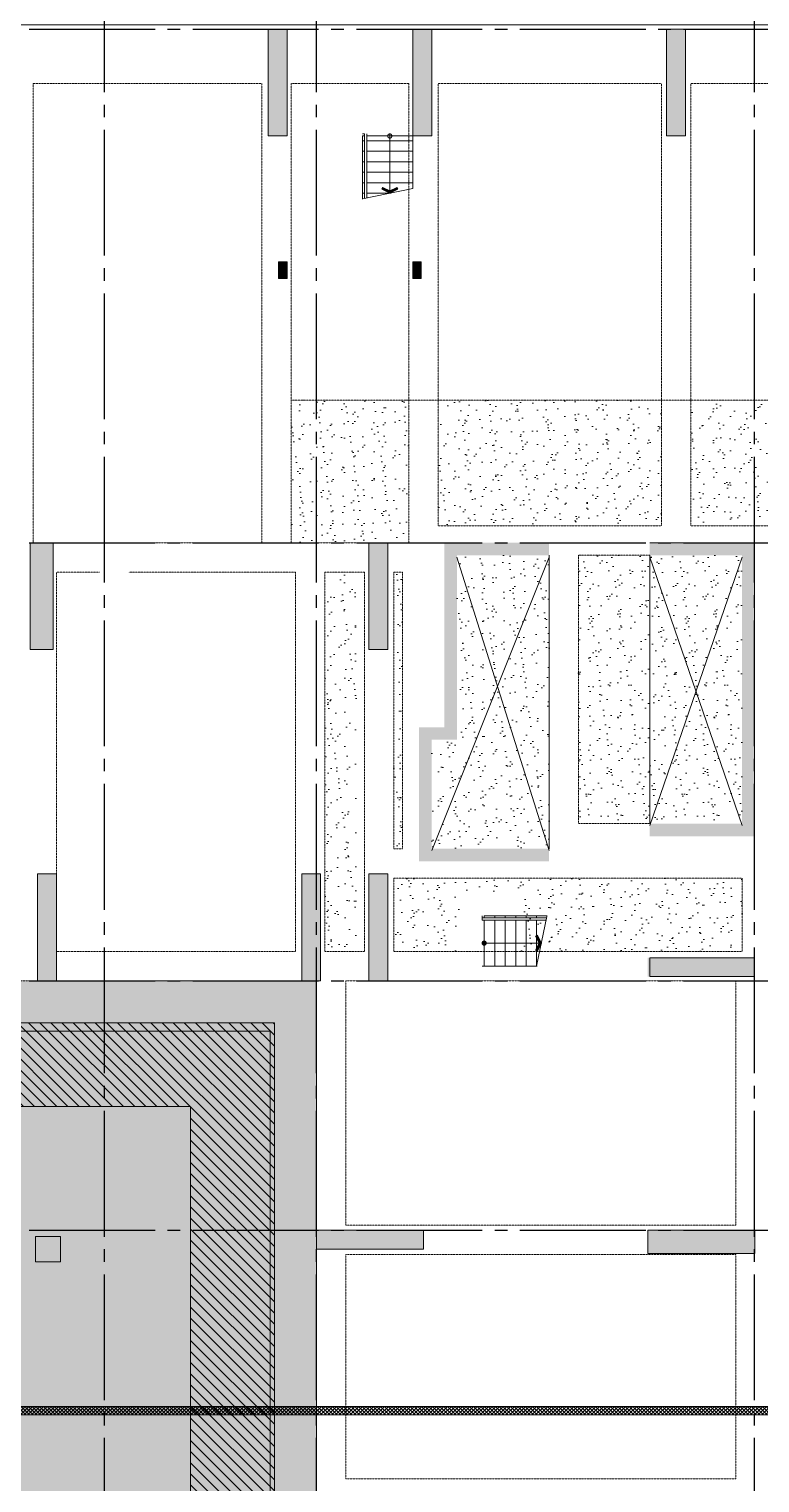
# Model space of a CAD drawing. Header units: millimetres. Extents: x 3014920 to 3563667, y -1638653 to -1356471.
# Drawn here: x 3353697 to 3371124, y -1458560 to -1423885 of the extents above; entities that cross this region are included whole.
import ezdxf
from ezdxf.enums import TextEntityAlignment as Align
from ezdxf.xclip import XClip

# ---------------------------------------------------------------- set-up
doc = ezdxf.new("R2010")
doc.units = ezdxf.units.MM
doc.header["$MEASUREMENT"] = 0
doc.header["$XCLIPFRAME"] = 0
for name, pattern in [('CHG_XX_Damsan_Ham 2$0$CHG_XX_Damsan_Ham 2$0$HIDDEN', [0.375, 0.25, -0.125]), ('CHG_XX_Damsan_Ham 2$0$MB Ham 2$0$Hidden21', [3, 2, -1]), ('CHG_XX_Luoi truc$0$MB_Luoi truc$0$Center101', [13, 10, -1, 1, -1])]:
    doc.linetypes.add(name, pattern=pattern)
doc.layers.get('0').update_dxf_attribs({"lineweight": 9})
doc.layers.get('Defpoints').update_dxf_attribs({"color": 10, "lineweight": 0})
for name, color, linetype, lineweight, plot in [('CHG_XX_Cot_Ham 2$0$NS-Column-H2', 90, 'Continuous', 13, False), ('CHG_XX_Cot_Ham 2$0$NS-Column-H2 @ 1', 90, 'Continuous', 13, False), ('CHG_XX_Cot_Ham 2$0$NS-Column-H2 @ 150', 90, 'Continuous', 13, False)]:
    doc.layers.add(name, color=color, linetype=linetype, lineweight=lineweight, plot=plot)
for name, color, linetype, lineweight in [('CHG_XX_Cot_Ham 2$0$NS-Pier-H2', 150, 'Continuous', 13), ('CHG_XX_Cot_Ham 2$0$NS-Pier-H2 @ 1', 150, 'Continuous', 13), ('CHG_XX_Cot_Ham 2$0$NS-Pier-H2 @ 150', 150, 'Continuous', 13), ("CHG_XX_Damsan_Ham 2$0$CHG_XX_Damsan_Ham 2$0$'S_General_Hidden_1 Thin", 1, 'CHG_XX_Damsan_Ham 2$0$CHG_XX_Damsan_Ham 2$0$HIDDEN', 18), ('CHG_XX_Damsan_Ham 2$0$CHG_XX_Damsan_Ham 2$0$CHG_XX_Damsan_Ham 2$0$Start lo mo', 3, 'Continuous', 15), ('CHG_XX_Damsan_Ham 2$0$CHG_XX_Damsan_Ham 2$0$DBAO', 3, 'Continuous', 13), ('CHG_XX_Damsan_Ham 2$0$CHG_XX_Damsan_Ham 2$0$DTE-MEP-H-SLAB TEXT', 3, 'Continuous', 0), ('CHG_XX_Damsan_Ham 2$0$CHG_XX_Damsan_Ham 2$0$HATCH', 154, 'Continuous', 9), ('CHG_XX_Damsan_Ham 2$0$CHG_XX_Damsan_Ham 2$0$mach ngung thi cong', 6, 'Continuous', 13), ('CHG_XX_Damsan_Ham 2$0$CHG_XX_Damsan_Ham 2$0$Start hatch', 8, 'Continuous', 25), ('CHG_XX_Damsan_Ham 2$0$CHG_XX_Damsan_Ham 2$0$Start lo mo', 3, 'Continuous', 15), ('CHG_XX_Damsan_Ham 2$0$HATCH', 57, 'Continuous', 9), ('CHG_XX_Damsan_Ham 2$0$mach ngung thi cong', 6, 'Continuous', 13), ('CHG_XX_Damsan_Ham 2$0$tam cap ram', 8, 'Continuous', 5)]:
    doc.layers.add(name, color=color, linetype=linetype, lineweight=lineweight)
for name, color, linetype in [("CHG_XX_Damsan_Ham 2$0$CHG_XX_Damsan_Ham 2$0$'S_General_Hatch_8", 8, 'Continuous'), ('CHG_XX_Damsan_Ham 2$0$MB Ham 2$0$Staircase', 30, 'Continuous'), ('CHG_XX_Damsan_Ham 2$0$MB Ham 2$0$Staircase Hidden', 34, 'CHG_XX_Damsan_Ham 2$0$MB Ham 2$0$Hidden21'), ('CHG_XX_Luoi truc$0$Grid', 34, 'Continuous'), ('CHG_XX_Luoi truc$0$Grid Line', 8, 'CHG_XX_Luoi truc$0$MB_Luoi truc$0$Center101')]:
    doc.layers.add(name, color=color, linetype=linetype)
doc.styles.add('CHG_XX_Luoi truc$0$MB_Luoi truc$0$Grid A-F$0$VNI-HelveCB', font='VHELVCB_0.TTF')

# ---------------------------------------------------------------- blocks, each defined once
blk = doc.blocks.new('*U2895')
at = {"layer": 'CHG_XX_Cot_Ham 2$0$NS-Pier-H2 @ 1'}
h = blk.add_hatch(color=256, dxfattribs=at)
h.dxf.hatch_style = 1
h.paths.add_polyline_path([(450, 0), (0, 0), (0, -2550), (450, -2550)])
at = {"layer": 'CHG_XX_Cot_Ham 2$0$NS-Pier-H2 @ 150'}
h = blk.add_hatch(color=256, dxfattribs=at)
h.dxf.hatch_style = 1
h.paths.add_polyline_path([(450, 0), (0, 0), (0, -2550), (450, -2550)])
blk = doc.blocks.new('CHG_XX_Cot_Ham 2$0$Block A_C450x2250')
at = {"layer": 'CHG_XX_Cot_Ham 2$0$NS-Pier-H2'}
blk.add_lwpolyline([(450, -2550), (0, -2550), (0, 0), (450, 0)], close=True, dxfattribs=at)
blk.add_blockref('*U2895', (0, 0), dxfattribs=at)
blk = doc.blocks.new('*U2896')
at = {"layer": 'CHG_XX_Cot_Ham 2$0$NS-Column-H2 @ 1'}
h = blk.add_hatch(color=256, dxfattribs=at)
h.dxf.hatch_style = 1
h.paths.add_polyline_path([(-300, -300), (-300, 300), (300, 300), (300, -300)])
at = {"layer": 'CHG_XX_Cot_Ham 2$0$NS-Column-H2 @ 150'}
h = blk.add_hatch(color=256, dxfattribs=at)
h.dxf.hatch_style = 1
h.paths.add_polyline_path([(-300, -300), (-300, 300), (300, 300), (300, -300)])
blk = doc.blocks.new('CHG_XX_Cot_Ham 2$0$HoBoi_C600x600')
at = {"layer": 'CHG_XX_Cot_Ham 2$0$NS-Column-H2'}
blk.add_lwpolyline([(300, -300), (300, 300), (-300, 300), (-300, -300)], close=True, dxfattribs=at)
blk.add_blockref('*U2896', (0, 0), dxfattribs=at)
blk = doc.blocks.new('*U2898')
at = {"layer": 'CHG_XX_Cot_Ham 2$0$NS-Pier-H2 @ 1'}
h = blk.add_hatch(color=256, dxfattribs=at)
h.dxf.hatch_style = 1
h.paths.add_polyline_path([(550, 0), (0, 0), (0, -2550), (550, -2550)])
at = {"layer": 'CHG_XX_Cot_Ham 2$0$NS-Pier-H2 @ 150'}
h = blk.add_hatch(color=256, dxfattribs=at)
h.dxf.hatch_style = 1
h.paths.add_polyline_path([(550, 0), (0, 0), (0, -2550), (550, -2550)])
blk = doc.blocks.new('CHG_XX_Cot_Ham 2$0$550x2550')
at = {"layer": 'CHG_XX_Cot_Ham 2$0$NS-Pier-H2'}
blk.add_lwpolyline([(550, -2550), (0, -2550), (0, 0), (550, 0)], close=True, dxfattribs=at)
blk.add_blockref('*U2898', (0, 0), dxfattribs=at)
blk = doc.blocks.new('*U2889')
at = {"layer": 'CHG_XX_Luoi truc$0$Grid Line'}
blk.add_line((0, 0), (0, 608), dxfattribs=at)
at = {"layer": 'CHG_XX_Luoi truc$0$Grid', "lineweight": -2, "style": 'CHG_XX_Luoi truc$0$MB_Luoi truc$0$Grid A-F$0$VNI-HelveCB'}
for tag, p in [('GRIDSUB', (0, 617)), ('GRID', (0, -9))]:
    blk.add_attdef(tag, text='', height=5, dxfattribs=at).set_placement(p, align=Align.MIDDLE)
blk = doc.blocks.new('*U2890')
at = {"layer": 'CHG_XX_Luoi truc$0$Grid Line'}
blk.add_line((0, 0), (0, 608), dxfattribs=at)
at = {"layer": 'CHG_XX_Luoi truc$0$Grid', "lineweight": -2, "style": 'CHG_XX_Luoi truc$0$MB_Luoi truc$0$Grid A-F$0$VNI-HelveCB'}
for tag, p in [('GRIDSUB', (0, 617)), ('GRID', (0, -9))]:
    blk.add_attdef(tag, text='', height=5, dxfattribs=at).set_placement(p, align=Align.MIDDLE)
blk = doc.blocks.new('*U2891')
at = {"layer": 'CHG_XX_Luoi truc$0$Grid Line'}
blk.add_line((0, 0), (0, 438), dxfattribs=at)
at = {"layer": 'CHG_XX_Luoi truc$0$Grid', "lineweight": -2, "style": 'CHG_XX_Luoi truc$0$MB_Luoi truc$0$Grid A-F$0$VNI-HelveCB'}
for tag, p in [('GRIDSUB', (0, 447)), ('GRID', (0, -9))]:
    blk.add_attdef(tag, text='', height=5, dxfattribs=at).set_placement(p, align=Align.MIDDLE)
blk = doc.blocks.new('CHG_XX_Luoi truc')
at = {"layer": 'CHG_XX_Luoi truc$0$Grid', "xscale": 300, "yscale": 300, "zscale": 300}
for name, p in [('*U2890', (0, -12747)), ('*U2889', (12250, -12747)), ('*U2889', (22700, -12747)), ('*U2889', (28650, -12747))]:
    blk.add_blockref(name, p, dxfattribs=at)
at = {"layer": 'CHG_XX_Luoi truc$0$Grid', "xscale": 300.0000000000013, "yscale": 300.0000000000013, "zscale": 300.0000000000013, "rotation": 90}
for p in [(110703, 141050), (110703, 130600), (110703, 125550)]:
    blk.add_blockref('*U2891', p, dxfattribs=at)
blk = doc.blocks.new('CHG_XX_Cot_Ham 2')
at = {"layer": 'CHG_XX_Cot_Ham 2$0$NS-Column-H2'}
h = blk.add_hatch(color=256, dxfattribs=at)
h.dxf.hatch_style = 1
h.paths.add_polyline_path([(5550, 133100), (5550, 132900), (5950, 132900), (5950, 133100)])
h = blk.add_hatch(color=256, dxfattribs=at)
h.dxf.hatch_style = 1
h.paths.add_polyline_path([(5550, 129900), (5550, 129700), (5950, 129700), (5950, 129900)])
at = {"layer": 'CHG_XX_Cot_Ham 2$0$NS-Pier-H2'}
h = blk.add_hatch(color=256, dxfattribs=at)
h.dxf.hatch_style = 1
h.paths.add_polyline_path([(99639.2, 163400), (-10900, 163400), (-10900, 85450), (-300, 85450), (-300, 84050), (32350, 84050), (32350, -9000), (103575.5, -9000), (106050, -6022), (106050, 158254.3)])
h.paths.add_polyline_path([(99533.7, 163100), (105750, 158110.4), (105750, 90450), (105650, 90450), (105750, 90450), (105750, 13850), (105750, 13722.3), (105750, -5913.6), (103434.7, -8700), (93599.8, -8700), (93299.8, -8700), (32650, -8700), (32650, 84350), (0, 84350), (0, 85750), (-10600, 85750), (-10600, 163100), (93600, 163100)], flags=16)
blk.add_hatch(color=256, dxfattribs=at).paths.add_polyline_path([(19250, 141050), (12250, 141050), (12250, 138550), (12550, 138550), (12550, 140750), (18950, 140750), (18950, 138550), (19250, 138550), (19250, 140750), (19250, 140750)])
h = blk.add_hatch(color=256, dxfattribs=at)
h.dxf.hatch_style = 1
h.paths.add_polyline_path([(22600, 141050), (22150, 141050), (22150, 138500), (22600, 138500)])
h = blk.add_hatch(color=256, dxfattribs=at)
h.dxf.hatch_style = 1
h.paths.add_polyline_path([(16650, 133050), (19850, 133050), (19850, 136150), (19550, 136150), (19550, 133350), (16950, 133350), (16950, 133950), (12550, 133950), (12550, 136150), (12250, 136150), (12250, 133650), (16650, 133650)])
at = {"layer": 'CHG_XX_Cot_Ham 2$0$NS-Column-H2'}
for points in [[(5550, 133100), (5550, 132900), (5950, 132900), (5950, 133100)], [(5550, 129900), (5550, 129700), (5950, 129700), (5950, 129900)]]:
    blk.add_lwpolyline(points, close=True, dxfattribs=at)
at = {"layer": 'CHG_XX_Cot_Ham 2$0$NS-Pier-H2'}
blk.add_lwpolyline([(22150, 141050), (22600, 141050), (22600, 138550), (22150, 138550)], close=True, dxfattribs=at)
at = {"layer": 'CHG_XX_Cot_Ham 2$0$NS-Column-H2'}
blk.add_blockref('CHG_XX_Cot_Ham 2$0$HoBoi_C600x600', (29100, 124200), dxfattribs=at)
at = {"layer": 'CHG_XX_Cot_Ham 2$0$NS-Pier-H2'}
for name, p in [('CHG_XX_Luoi truc', (0, 0)), ('CHG_XX_Cot_Ham 2$0$Block A_C450x2250', (28650, 133150))]:
    blk.add_blockref(name, p, dxfattribs=at)
at = {"layer": 'CHG_XX_Cot_Ham 2$0$NS-Pier-H2', "xscale": -1, "rotation": 90}
for p in [(0, 139400), (12250, 132300), (20150, 132300), (20150, 132300), (20150, 130700), (20150, 130700), (0, 129900), (20150, 124400), (20150, 124400)]:
    blk.add_blockref('CHG_XX_Cot_Ham 2$0$Block A_C450x2250', p, dxfattribs=at)
at = {"layer": 'CHG_XX_Cot_Ham 2$0$NS-Pier-H2', "rotation": 90}
for name, p in [('CHG_XX_Cot_Ham 2$0$Block A_C450x2250', (0, 132900)), ('CHG_XX_Cot_Ham 2$0$550x2550', (12250, 123775))]:
    blk.add_blockref(name, p, dxfattribs=at)
at = {"layer": 'Defpoints'}
blk.add_blockref('CHG_XX_Cot_Ham 2$0$550x2550', (28650, 141050.7), dxfattribs=at)
blk = doc.blocks.new('CHG_XX_Damsan_Ham 2$0$CHG_XX_Damsan_Ham 2$0$sdfsgdh')
at = {"layer": 'CHG_XX_Damsan_Ham 2$0$CHG_XX_Damsan_Ham 2$0$Start hatch', "ltscale": 0.5}
h = blk.add_hatch(dxfattribs=at)
h.set_pattern_fill('ANSI37', color=256, scale=500)
h.set_pattern_definition([(45, (170555.19, -8650), (-44.194174, 44.194174), []), (135, (170555.19, -8650), (-44.194174, -44.194174), [])])
h.paths.add_polyline_path([(43750, 200), (43550, 200), (43550, -38999), (43750, -38999)])
at = {"layer": 'CHG_XX_Damsan_Ham 2$0$CHG_XX_Damsan_Ham 2$0$DTE-MEP-H-SLAB TEXT', "color": 2, "ltscale": 0.5}
for p, q in [((43550, 200), (43550, -74750)), ((43750, -74750), (43750, 200))]:
    blk.add_line(p, q, dxfattribs=at)
blk = doc.blocks.new('CHG_XX_Damsan_Ham 2$0$MB Ham 2$0$Arrow 60')
at = {"linetype": 'ByBlock', "lineweight": -2}
h = blk.add_hatch(color=0, dxfattribs=at)
h.paths.add_polyline_path([(1.88, 0.94), (1.65, 1.38), (0, 0.56), (-1.65, 1.38), (-1.88, 0.94), (0, 0)], flags=17)
h.paths.add_polyline_path([(1.65, 1.38), (1.88, 0.94), (0, 0), (-1.88, 0.94), (-1.65, 1.38), (0, 0.56)])
blk.add_hatch(color=0, dxfattribs=at).paths.add_polyline_path([(1.65, 1.38), (1.88, 0.94), (0, 0), (-1.88, 0.94), (-1.65, 1.38), (0, 0.56)])
at = {"color": 0, "linetype": 'ByBlock', "lineweight": -2}
blk.add_lwpolyline([(1.65, 1.38), (1.88, 0.94), (0, 0), (-1.88, 0.94), (-1.65, 1.38), (0, 0.56)], close=True, dxfattribs=at)
blk = doc.blocks.new('CHG_XX_Damsan_Ham 2$0$MB Ham 2$0$Dot')
at = {"linetype": 'ByBlock', "lineweight": -2}
h = blk.add_hatch(color=0, dxfattribs=at)
edge = h.paths.add_edge_path()
edge.add_arc((0, 0), 0.5, 0, 360)
at = {"color": 0, "linetype": 'ByBlock', "lineweight": -2}
blk.add_line((0, -1), (0, 1), dxfattribs=at)
blk.add_circle((0, 0), 0.5, dxfattribs=at)
blk = doc.blocks.new('*U2825')
at = {"layer": 'CHG_XX_Damsan_Ham 2$0$tam cap ram'}
h = blk.add_hatch(dxfattribs=at)
h.set_pattern_fill('_USER', color=256, scale=250, angle=90, pattern_type=0)
h.set_pattern_definition([(90, (2200, 2500), (-250, 2e-14), [])])
h.paths.add_polyline_path([(1200, 2500), (3200, 2500), (3200, 1400), (1200, 1400)])
h.paths.add_polyline_path([(1200, 1350), (3200, 1350), (3200, 1300), (1200, 1300)])
h.paths.add_polyline_path([(1200, 1200), (3200, 1200), (3200, 1150), (1200, 1150)])
h.paths.add_polyline_path([(1200, 1100), (3200, 1100), (3200, 0), (1200, 0)])
at = {"layer": 'CHG_XX_Damsan_Ham 2$0$MB Ham 2$0$Staircase'}
for p, q in [((1200, 0), (1200, 1100)), ((3200, 0), (3200, 1100)), ((0, 0), (4400, 0))]:
    blk.add_line(p, q, dxfattribs=at)
at = {"layer": 'CHG_XX_Damsan_Ham 2$0$MB Ham 2$0$Staircase Hidden'}
for p, q in [((4400, 2500), (4400, 0)), ((4400, 1200), (4400, 1300))]:
    blk.add_line(p, q, dxfattribs=at)
at = {"layer": 'CHG_XX_Damsan_Ham 2$0$tam cap ram'}
for p, q in [((0, 0), (0, 2500)), ((0, 2500), (4400, 2500)), ((1200, 1400), (1200, 2500)), ((1598, 1300), (1848, 2500)), ((1700, 1300), (1950, 2500)), ((3200, 1400), (3200, 2500)), ((600, 550), (600, 1950)), ((600, 1950), (3800, 1950)), ((3800, 550), (3800, 1950)), ((1100, 1100), (1100, 1400)), ((1100, 1400), (3300, 1400)), ((3300, 1100), (3300, 1400)), ((1100, 1100), (3300, 1100)), ((1150, 1150), (1150, 1350)), ((1150, 1350), (3250, 1350)), ((1150, 1150), (3250, 1150)), ((1200, 1150), (1200, 1350)), ((1200, 1350), (1200, 1300)), ((1200, 1300), (3200, 1300)), ((1200, 1200), (3200, 1200)), ((1200, 1200), (1200, 1150)), ((3200, 1150), (3200, 1350)), ((3250, 1150), (3250, 1350)), ((600, 550), (3800, 550))]:
    blk.add_line(p, q, dxfattribs=at)
for points in [[(1200, 2500), (3200, 2500), (3200, 1400), (1200, 1400)], [(1200, 1350), (3200, 1350), (3200, 1300), (1200, 1300)], [(1200, 1200), (3200, 1200), (3200, 1150), (1200, 1150)], [(1200, 1100), (3200, 1100), (3200, 0), (1200, 0)]]:
    blk.add_lwpolyline(points, close=True, dxfattribs=at)
for centre, start, end in [((1200, 1300), 90, 180), ((3200, 1300), 0, 90), ((1200, 1200), 180, 270), ((3200, 1200), 270, 0)]:
    blk.add_arc(centre, 1200, start, end, dxfattribs=at)
at = {"layer": 'CHG_XX_Damsan_Ham 2$0$tam cap ram', "yscale": 100, "zscale": 100}
for name, p, xscale, rotation in [('CHG_XX_Damsan_Ham 2$0$MB Ham 2$0$Arrow 60', (1835, 1950), 100, 270), ('CHG_XX_Damsan_Ham 2$0$MB Ham 2$0$Dot', (3200, 1950), 100, 270), ('CHG_XX_Damsan_Ham 2$0$MB Ham 2$0$Arrow 60', (3200, 550), -100, 90)]:
    blk.add_blockref(name, p, dxfattribs=dict(at, xscale=xscale, rotation=rotation))
blk = doc.blocks.new('*U2826')
at = {"layer": 'CHG_XX_Damsan_Ham 2$0$tam cap ram'}
h = blk.add_hatch(dxfattribs=at)
h.set_pattern_fill('_USER', color=256, scale=250, angle=90, pattern_type=0)
h.set_pattern_definition([(90, (2200, 2550), (-250, 2e-14), [])])
h.paths.add_polyline_path([(1200, 2550), (3200, 2550), (3200, 1450), (1200, 1450)])
h.paths.add_polyline_path([(1200, 1400), (3200, 1400), (3200, 1350), (1200, 1350)])
h.paths.add_polyline_path([(1200, 1200), (3200, 1200), (3200, 1150), (1200, 1150)])
h.paths.add_polyline_path([(1200, 1100), (3200, 1100), (3200, 0), (1200, 0)])
at = {"layer": 'CHG_XX_Damsan_Ham 2$0$MB Ham 2$0$Staircase'}
for p, q in [((1200, 0), (1200, 1100)), ((3200, 0), (3200, 1100)), ((0, 0), (4400, 0))]:
    blk.add_line(p, q, dxfattribs=at)
at = {"layer": 'CHG_XX_Damsan_Ham 2$0$MB Ham 2$0$Staircase Hidden'}
for p, q in [((4400, 2550), (4400, 0)), ((4400, 1200), (4400, 1350))]:
    blk.add_line(p, q, dxfattribs=at)
at = {"layer": 'CHG_XX_Damsan_Ham 2$0$tam cap ram'}
for p, q in [((0, 0), (0, 2550)), ((0, 2550), (4400, 2550)), ((1200, 1450), (1200, 2550)), ((1598, 1350), (1848, 2550)), ((1700, 1350), (1950, 2550)), ((3200, 1450), (3200, 2550)), ((600, 550), (600, 2000)), ((600, 2000), (3800, 2000)), ((3800, 550), (3800, 2000)), ((1100, 1100), (1100, 1450)), ((1100, 1450), (3300, 1450)), ((1150, 1150), (1150, 1400)), ((1150, 1400), (3250, 1400)), ((1200, 1150), (1200, 1400)), ((1200, 1400), (1200, 1350)), ((3200, 1150), (3200, 1400)), ((3250, 1150), (3250, 1400)), ((3300, 1100), (3300, 1450)), ((1100, 1100), (3300, 1100)), ((1150, 1150), (3250, 1150)), ((1200, 1350), (3200, 1350)), ((1200, 1200), (3200, 1200)), ((1200, 1200), (1200, 1150)), ((600, 550), (3800, 550))]:
    blk.add_line(p, q, dxfattribs=at)
for points in [[(1200, 2550), (3200, 2550), (3200, 1450), (1200, 1450)], [(1200, 1400), (3200, 1400), (3200, 1350), (1200, 1350)], [(1200, 1200), (3200, 1200), (3200, 1150), (1200, 1150)], [(1200, 1100), (3200, 1100), (3200, 0), (1200, 0)]]:
    blk.add_lwpolyline(points, close=True, dxfattribs=at)
for centre, start, end in [((1200, 1350), 90, 180), ((3200, 1350), 0, 90), ((1200, 1200), 180, 270), ((3200, 1200), 270, 0)]:
    blk.add_arc(centre, 1200, start, end, dxfattribs=at)
at = {"layer": 'CHG_XX_Damsan_Ham 2$0$tam cap ram', "yscale": 100, "zscale": 100}
for name, p, xscale, rotation in [('CHG_XX_Damsan_Ham 2$0$MB Ham 2$0$Arrow 60', (1835, 2000), 100, 270), ('CHG_XX_Damsan_Ham 2$0$MB Ham 2$0$Dot', (3200, 2000), 100, 270), ('CHG_XX_Damsan_Ham 2$0$MB Ham 2$0$Arrow 60', (3200, 550), -100, 90)]:
    blk.add_blockref(name, p, dxfattribs=dict(at, xscale=xscale, rotation=rotation))
blk = doc.blocks.new('CHG_XX_Damsan_Ham 2$0$ArchStaireH2')
at = {"layer": 'CHG_XX_Damsan_Ham 2$0$tam cap ram'}
for p, q in [((0, 0), (0, -2500)), ((0, 0), (7000, 0)), ((8900, -4950), (8900, -6450))]:
    blk.add_line(p, q, dxfattribs=at)
blk.add_lwpolyline([(8950, -4960), (8950, -6500), (9000, -6500), (9000, -4971)], dxfattribs=at)
ref = blk.add_blockref('*U2825', (7600, -3250), dxfattribs=dict(at, rotation=270))
XClip(ref).set_block_clipping_path([(3249.9999999999, 1300), (3249.9999999999, 2550), (1945, 2550), (1700.2407097373, 1300)])
ref = blk.add_blockref('*U2826', (-6500, -10700), dxfattribs=dict(at, xscale=-1))
XClip(ref).set_block_clipping_path([(3250, 1350), (3249.9999999999, 2550), (1945, 2550), (1695, 1350)])
blk = doc.blocks.new('CHG_XX_Damsan_Ham 2', base_point=(3089256, -609981))
at = {"layer": "CHG_XX_Damsan_Ham 2$0$CHG_XX_Damsan_Ham 2$0$'S_General_Hatch_8"}
h = blk.add_hatch(dxfattribs=at)
h.set_pattern_fill('CROSS', color=256, scale=2000)
edge = h.paths.add_edge_path()
edge.add_line((76750, 42625), (76750, 65250))
edge.add_line((76750, 65250), (76750, 65850))
edge.add_line((76750, 65850), (77900, 65850))
edge.add_line((77900, 65850), (77900, 89350))
edge.add_line((77900, 89350), (76850, 89350))
edge.add_line((76850, 89350), (76850, 90650))
edge.add_line((76850, 90650), (76852, 131950))
edge.add_line((76852, 131950), (51950, 131950))
edge.add_line((51950, 131950), (51950, 130600))
edge.add_line((51950, 130600), (22700, 130600))
edge.add_line((22700, 130600), (22700, 84050))
edge.add_line((22700, 84050), (32350, 84050))
edge.add_line((32350, 84050), (32350, 22700))
edge.add_line((32350, 22700), (76500, 22700))
edge.add_line((76500, 22700), (76500, 23518))
edge.add_line((76500, 23518), (76750, 23518))
edge.add_line((76750, 23518), (76750, 42625))
edge.add_line((76750, 42625), (76750, 43198))
at = {"layer": 'CHG_XX_Damsan_Ham 2$0$CHG_XX_Damsan_Ham 2$0$HATCH'}
h = blk.add_hatch(dxfattribs=at)
h.set_pattern_fill('ANSI31', color=256, scale=1500)
h.set_pattern_definition([(45, (-2702289.21, 609981.01), (-132.582521, 132.582521), [])])
h.paths.add_polyline_path([(32350, 25700), (73852, 25700), (73852, 127600), (25700, 127600), (25700, 84350), (23700, 84350), (23700, 129600), (75851, 129600), (75851, 23700), (32350, 23700)])
at = {"layer": 'CHG_XX_Damsan_Ham 2$0$HATCH'}
h = blk.add_hatch(dxfattribs=at)
h.set_pattern_fill('AR-SAND', color=256, scale=262.5)
h.paths.add_polyline_path([(12250, 144450), (8850, 144450), (8850, 141050), (11850, 141050), (11850, 141450), (12250, 141450)])
h = blk.add_hatch(dxfattribs=at)
h.set_pattern_fill('AR-SAND', color=256, scale=262.5)
h.paths.add_polyline_path([(11850, 141050), (8850, 141050), (8850, 139525), (11850, 139525)])
h = blk.add_hatch(dxfattribs=at)
h.set_pattern_fill('AR-SAND', color=256, scale=262.5)
h.paths.add_polyline_path([(18950, 140750), (12550, 140750), (12550, 138550), (18950, 138550)])
h = blk.add_hatch(dxfattribs=at)
h.set_pattern_fill('AR-SAND', color=256, scale=262.5)
edge = h.paths.add_edge_path()
edge.add_line((22000, 140750), (20250, 140750))
edge.add_line((20250, 140750), (20250, 132446))
edge.add_line((20250, 132446), (22000, 132446))
edge.add_line((22000, 132446), (22000, 134127))
edge.add_line((22000, 134127), (21250, 133971))
edge.add_line((21250, 133971), (21250, 134109))
edge.add_line((21250, 134109), (20589, 133971))
edge.add_line((20589, 133971), (20589, 135450))
edge.add_line((20589, 135450), (21089, 135450))
edge.add_arc((21139, 135450), 50, 0, 180, ccw=False)
edge.add_line((21189, 135450), (21689, 135450))
edge.add_line((21689, 135450), (21750, 135450))
edge.add_arc((21800, 135450), 50, 0, 180, ccw=False)
edge.add_line((21850, 135450), (22000, 135450))
edge.add_line((22000, 135450), (22000, 140750))
h = blk.add_hatch(dxfattribs=at)
h.set_pattern_fill('AR-SAND', color=256, scale=262.5)
h.paths.add_polyline_path([(11850, 138825), (8850, 138825), (8850, 133500), (11850, 133500)])
h = blk.add_hatch(dxfattribs=at)
h.set_pattern_fill('AR-SAND', color=256, scale=262.5)
h.set_pattern_definition([(37.5, (0, -2294.6), (-16.5358, 505.7912), [0, -399, 0, -446.25, 0, -426.5625]), (7.5, (0, -2294.6), (464.5664, 740.8133), [0, -215.25, 0, -359.625, 0, -137.8125]), (327.5, (-322.88, -2294.6), (817.4622, 1.4855), [0, -131.25, 0, -472.5, 0, -616.875]), (317.5, (-322.9, -2294.6), (789.1082, 230.39), [0, -65.625, 0, -309.75, 0, -354.375])])
h.paths.add_polyline_path([(18950, 138550), (12550, 138550), (12550, 136850), (18950, 136850)])
h = blk.add_hatch(dxfattribs=at)
h.set_pattern_fill('AR-SAND', color=256, scale=262.5)
h.paths.add_polyline_path([(19550, 136150), (12550, 136150), (12550, 133950), (16950, 133950), (16950, 133350), (19550, 133350)])
h = blk.add_hatch(dxfattribs=at)
h.set_pattern_fill('AR-SAND', color=256, scale=262.5)
h.paths.add_polyline_path([(12250, 131550), (12250, 132800), (8850, 132800), (8850, 130000), (12250, 130000)])
h = blk.add_hatch(dxfattribs=at)
h.set_pattern_fill('AR-SAND', color=256, scale=262.5)
h.paths.add_polyline_path([(19550, 132650), (12950, 132650), (12950, 132446), (19550, 132446)])
h = blk.add_hatch(dxfattribs=at)
h.set_pattern_fill('AR-SAND', color=256, scale=262.5)
h.paths.add_polyline_path([(22000, 131550), (12950, 131550), (12950, 130800), (22000, 130800)])
at = {"layer": "CHG_XX_Damsan_Ham 2$0$CHG_XX_Damsan_Ham 2$0$'S_General_Hidden_1 Thin", "ltscale": 10}
for p, q in [((1300, 139525), (1300, 145325)), ((8850, 130000), (8850, 144450)), ((11850, 139525), (11850, 141450)), ((20250, 132446), (20250, 140750)), ((22000, 140750), (20250, 140750)), ((22000, 132446), (22000, 140750)), ((22700, 131300), (22700, 140600)), ((28525, 140600), (22700, 140600)), ((28525, 131300), (28525, 140600)), ((29225, 131300), (29225, 140600)), ((29225, 140600), (34575, 140600)), ((34575, 131300), (34575, 140600)), ((11850, 139525), (1300, 139525)), ((11850, 138825), (1300, 138825)), ((1300, 133500), (1300, 138825)), ((11850, 133500), (11850, 138825)), ((12550, 136850), (12550, 138550)), ((18950, 138550), (18950, 136850)), ((12550, 136850), (18950, 136850)), ((11850, 133500), (1300, 133500)), ((12250, 132800), (1300, 132800)), ((1300, 130000), (1300, 132800)), ((12250, 132800), (12250, 131550)), ((19550, 132650), (12950, 132650)), ((12950, 132446), (12950, 132650)), ((19550, 132446), (19550, 132650)), ((19550, 132446), (12950, 132446)), ((20250, 132446), (22000, 132446)), ((12250, 130000), (12250, 131550)), ((22000, 131746), (12950, 131746)), ((12950, 130800), (12950, 131746)), ((22000, 130800), (22000, 131746)), ((28525, 131300), (22700, 131300)), ((29225, 131300), (34575, 131300)), ((22000, 130800), (12950, 130800)), ((22700, 124450), (22700, 130600)), ((28525, 130600), (22700, 130600)), ((51950, 130600), (22700, 130600)), ((22700, 130600), (22700, 84050)), ((28525, 130600), (28525, 130600)), ((28525, 130600), (28750, 130600)), ((29450, 130600), (37950, 130600)), ((12950, 126125), (12950, 130100)), ((22000, 130100), (12950, 130100)), ((22000, 124400), (22000, 130100)), ((12250, 130000), (1300, 130000)), ((12250, 129300), (1300, 129300)), ((1300, 123850), (1300, 129300)), ((12250, 123850), (12250, 129300)), ((12950, 124400), (12950, 125425)), ((12950, 124400), (22000, 124400)), ((1300, 123850), (12250, 123850))]:
    blk.add_line(p, q, dxfattribs=at)
at = {"layer": 'CHG_XX_Damsan_Ham 2$0$CHG_XX_Damsan_Ham 2$0$CHG_XX_Damsan_Ham 2$0$Start lo mo'}
for p, q in [((18992, 138550), (12592, 140750)), ((12592, 138550), (18992, 140750)), ((12550, 138550), (18950, 138550)), ((12550, 136150), (19550, 136150)), ((12592, 136150), (19592, 133350)), ((12592, 133950), (19592, 136150))]:
    blk.add_line(p, q, dxfattribs=at)
at = {"layer": 'CHG_XX_Damsan_Ham 2$0$CHG_XX_Damsan_Ham 2$0$HATCH'}
blk.add_lwpolyline([(32350, 25700), (73852, 25700), (73852, 127600), (25700, 127600), (25700, 84350), (23700, 84350), (23700, 129600), (75851, 129600), (75851, 23700), (32350, 23700), (32350, 25700)], dxfattribs=at)
at = {"layer": 'CHG_XX_Damsan_Ham 2$0$CHG_XX_Damsan_Ham 2$0$mach ngung thi cong'}
blk.add_lwpolyline([(23700, 90148), (-100, 90150), (-100, 153400), (99650, 153400), (99650, 71950), (75851, 71950), (75851, 88800), (75851, 88800), (75851, 129600), (23700, 129600)], close=True, dxfattribs=at)
at = {"layer": 'CHG_XX_Damsan_Ham 2$0$CHG_XX_Damsan_Ham 2$0$Start lo mo'}
for p, q in [((12550, 138550), (18950, 138550)), ((12550, 136150), (19550, 136150))]:
    blk.add_line(p, q, dxfattribs=at)
at = {"layer": 'CHG_XX_Damsan_Ham 2$0$mach ngung thi cong'}
blk.add_lwpolyline([(23900, 90148), (-100, 90150), (-100, 153400), (99650, 153400), (99650, 71950), (75549, 71950), (75549, 88800), (75549, 88800), (75549, 129500), (23900, 129500)], close=True, dxfattribs=at)
at = {"layer": 'CHG_XX_Damsan_Ham 2$0$CHG_XX_Damsan_Ham 2$0$DBAO'}
blk.add_blockref('CHG_XX_Cot_Ham 2', (0, 0), dxfattribs=at)
at = {"layer": 'CHG_XX_Damsan_Ham 2$0$CHG_XX_Damsan_Ham 2$0$DTE-MEP-H-SLAB TEXT'}
blk.add_blockref('CHG_XX_Damsan_Ham 2$0$CHG_XX_Damsan_Ham 2$0$sdfsgdh', (-10700, 160900), dxfattribs=at)
at = {"layer": 'CHG_XX_Damsan_Ham 2$0$HATCH'}
for name, p in [('CHG_XX_Cot_Ham 2', (0, 0)), ('CHG_XX_Damsan_Ham 2$0$ArchStaireH2', (12250, 141050))]:
    blk.add_blockref(name, p, dxfattribs=at)

msp = doc.modelspace()

# ---------------------------------------------------------------- block references
at = {"layer": 'Defpoints', "rotation": 270}
msp.add_blockref('CHG_XX_Damsan_Ham 2', (2619967.54426, -4513141.12138), dxfattribs=at)

doc.saveas('drawing.dxf')
